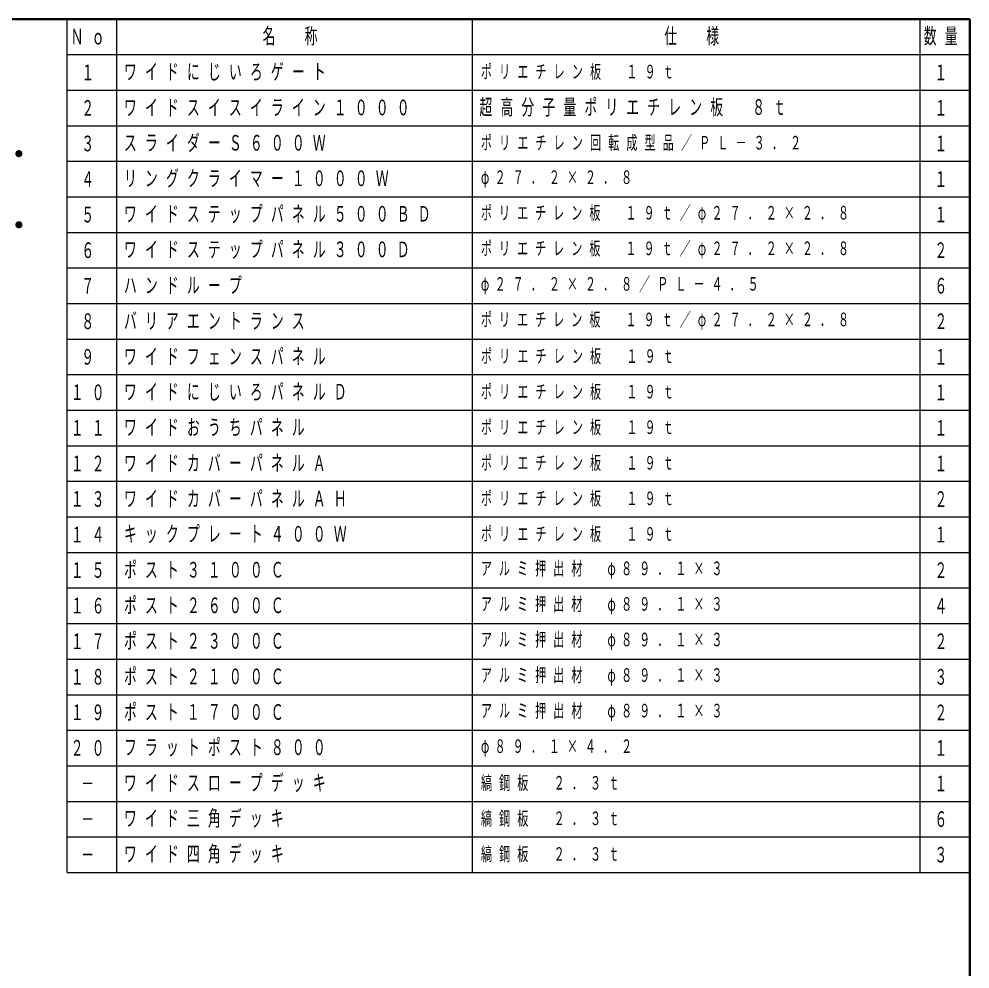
# Model space of a CAD drawing. Units: millimetres on the paper, scale 1:50. Extents: x -385 to 0, y -594 to 267.
# Drawn here: x -133.8 to 0, y 133.4 to 267 of the extents above; entities that cross this region are included whole.
import ezdxf
from ezdxf.enums import TextEntityAlignment as Align

# ---------------------------------------------------------------- set-up
doc = ezdxf.new("R2010")
doc.units = ezdxf.units.MM
for name, color, linetype, lineweight in [('1_50', 2, 'Continuous', 25), ('CLASS1', 7, 'Continuous', 13), ('NAKAMURA図枠', 7, 'Continuous', 13)]:
    doc.layers.add(name, color=color, linetype=linetype, lineweight=lineweight)
doc.styles.add('ＭＳ ゴシック', font='')
doc.styles.get('ＭＳ ゴシック').set_extended_font_data('MS Gothic')

# ---------------------------------------------------------------- blocks, each defined once
blk = doc.blocks.new('filled_dot')
at = {"color": 0, "linetype": 'Continuous', "lineweight": -2, "const_width": 1.25}
blk.add_lwpolyline([(-0.625, 0, 1), (0.625, 0, 1)], format="xyb", close=True, dxfattribs=at)

msp = doc.modelspace()

# ---------------------------------------------------------------- linework, layer by layer
at = {"layer": 'CLASS1', "lineweight": 25}
for p, q in [((-127, 267), (0, 267)), ((-127, 147), (-127, 267)), ((-120, 147), (-120, 267)), ((-70, 147), (-70, 267)), ((-7, 147), (-7, 267)), ((0, 147), (0, 267)), ((-127, 262), (0, 262)), ((-127, 257), (0, 257)), ((-127, 252), (0, 252)), ((-127, 247), (0, 247)), ((-127, 242), (0, 242)), ((-127, 237), (0, 237)), ((-127, 232), (0, 232)), ((-127, 227), (0, 227)), ((-127, 222), (0, 222)), ((-127, 217), (0, 217)), ((-127, 212), (0, 212)), ((-127, 207), (0, 207)), ((-127, 202), (0, 202)), ((-127, 197), (0, 197)), ((-127, 192), (0, 192)), ((-127, 187), (0, 187)), ((-127, 182), (0, 182)), ((-127, 177), (0, 177)), ((-127, 172), (0, 172)), ((-127, 167), (0, 167)), ((-127, 162), (0, 162)), ((-127, 157), (0, 157)), ((-127, 152), (0, 152)), ((-127, 147), (0, 147))]:
    msp.add_line(p, q, dxfattribs=at)
at = {"layer": 'NAKAMURA図枠', "lineweight": 50}
for p, q in [((0, 267), (-385, 267)), ((0, 0), (0, 267))]:
    msp.add_line(p, q, dxfattribs=at)

# ---------------------------------------------------------------- block references
at = {"layer": '1_50', "color": 7, "lineweight": 13, "xscale": 0.4, "yscale": 0.4, "rotation": 180}
for p in [(-133.784, 248.071), (-133.784, 238.071)]:
    msp.add_blockref('filled_dot', p, dxfattribs=at)

# ---------------------------------------------------------------- texts
at = {"layer": 'CLASS1', "style": 'ＭＳ ゴシック', "width": 0.6}
for s, p in [('１', (-125, 259.5)), ('１', (-5, 259.5)), ('２', (-125, 254.5)), ('１', (-5, 254.5)), ('３', (-125, 249.5)), ('１', (-5, 249.5)), ('４', (-125, 244.5)), ('１', (-5, 244.5)), ('５', (-125, 239.5)), ('１', (-5, 239.5)), ('６', (-125, 234.5)), ('２', (-5, 234.5)), ('７', (-125, 229.5)), ('６', (-5, 229.5)), ('８', (-125, 224.5)), ('２', (-5, 224.5)), ('９', (-125, 219.5)), ('１', (-5, 219.5)), ('１', (-5, 214.5)), ('１', (-5, 209.5)), ('１', (-5, 204.5)), ('２', (-5, 199.5)), ('１', (-5, 194.5)), ('２', (-5, 189.5)), ('４', (-5, 184.5)), ('２', (-5, 179.5)), ('３', (-5, 174.5)), ('２', (-5, 169.5)), ('１', (-5, 164.5)), ('１', (-5, 159.5)), ('－', (-125, 159.5)), ('６', (-5, 154.5)), ('－', (-125, 154.5)), ('３', (-5, 149.5)), ('－', (-125, 149.5))]:
    msp.add_text(s, height=2.199, dxfattribs=at).set_placement(p, align=Align.MIDDLE_LEFT)
at = {"layer": 'CLASS1', "attachment_point": 4, "style": 'ＭＳ ゴシック'}
for s, insert, char_height in [('\\T1.64;\\W0.6;Ｎｏ', (-126.5, 264.5), 2.199), ('\\T1.64;\\W0.6;名\u3000称', (-99.5, 264.5), 2.199), ('\\T1.64;\\W0.6;仕\u3000様', (-43, 264.5), 2.199), ('\\T1.64;\\W0.6;数量', (-6.5, 264.5), 2.199), ('\\T1.64;\\W0.6;ワイドにじいろゲート', (-119, 259.5), 2.199), ('\\T1.64;\\W0.6;ポリエチレン板\u3000１９ｔ', (-68.8, 259.5), 1.906), ('\\T1.64;\\W0.6;ワイドスイスイライン１０００', (-119, 254.5), 2.199), ('\\T1.64;\\W0.6;超高分子量ポリエチレン板\u3000８ｔ', (-69, 254.5), 2.199), ('\\T1.64;\\W0.6;スライダーＳ６００Ｗ', (-119, 249.5), 2.199), ('\\T1.64;\\W0.6;ポリエチレン回転成型品／ＰＬ－３．２', (-68.8, 249.5), 1.906), ('\\T1.64;\\W0.6;リングクライマー１０００Ｗ', (-119, 244.5), 2.199), ('\\T1.63;\\W0.6;φ２７．２×２．８', (-68.8, 244.5), 1.906), ('\\T1.64;\\W0.6;ワイドステップパネル５００ＢＤ', (-119, 239.5), 2.199), ('\\T1.63;\\W0.6;ポリエチレン板\u3000１９ｔ／φ２７．２×２．８', (-68.8, 239.5), 1.906), ('\\T1.64;\\W0.6;ワイドステップパネル３００Ｄ', (-119, 234.5), 2.199), ('\\T1.63;\\W0.6;ポリエチレン板\u3000１９ｔ／φ２７．２×２．８', (-68.8, 234.5), 1.906), ('\\T1.64;\\W0.6;ハンドループ', (-119, 229.5), 2.199), ('\\T1.63;\\W0.6;φ２７．２×２．８／ＰＬ－４．５', (-68.8, 229.5), 1.906), ('\\T1.64;\\W0.6;バリアエントランス', (-119, 224.5), 2.199), ('\\T1.63;\\W0.6;ポリエチレン板\u3000１９ｔ／φ２７．２×２．８', (-68.8, 224.5), 1.906), ('\\T1.64;\\W0.6;ワイドフェンスパネル', (-119, 219.5), 2.199), ('\\T1.64;\\W0.6;ポリエチレン板\u3000１９ｔ', (-68.8, 219.5), 1.906), ('\\T1.64;\\W0.6;１０', (-126.5, 214.5), 2.199), ('\\T1.64;\\W0.6;ワイドにじいろパネルＤ', (-119, 214.5), 2.199), ('\\T1.64;\\W0.6;ポリエチレン板\u3000１９ｔ', (-68.8, 214.5), 1.906), ('\\T1.64;\\W0.6;１１', (-126.5, 209.5), 2.199), ('\\T1.64;\\W0.6;ワイドおうちパネル', (-119, 209.5), 2.199), ('\\T1.64;\\W0.6;ポリエチレン板\u3000１９ｔ', (-68.8, 209.5), 1.906), ('\\T1.64;\\W0.6;１２', (-126.5, 204.5), 2.199), ('\\T1.64;\\W0.6;ワイドカバーパネルＡ', (-119, 204.5), 2.199), ('\\T1.64;\\W0.6;ポリエチレン板\u3000１９ｔ', (-68.8, 204.5), 1.906), ('\\T1.64;\\W0.6;１３', (-126.5, 199.5), 2.199), ('\\T1.64;\\W0.6;ワイドカバーパネルＡＨ', (-119, 199.5), 2.199), ('\\T1.64;\\W0.6;ポリエチレン板\u3000１９ｔ', (-68.8, 199.5), 1.906), ('\\T1.64;\\W0.6;１４', (-126.5, 194.5), 2.199), ('\\T1.64;\\W0.6;キックプレート４００Ｗ', (-119, 194.5), 2.199), ('\\T1.64;\\W0.6;ポリエチレン板\u3000１９ｔ', (-68.8, 194.5), 1.906), ('\\T1.64;\\W0.6;１５', (-126.5, 189.5), 2.199), ('\\T1.64;\\W0.6;ポスト３１００Ｃ', (-119, 189.5), 2.199), ('\\T1.63;\\W0.6;アルミ押出材\u3000φ８９．１×３', (-68.8, 189.5), 1.906), ('\\T1.64;\\W0.6;ポスト２６００Ｃ', (-119, 184.5), 2.199), ('\\T1.63;\\W0.6;アルミ押出材\u3000φ８９．１×３', (-68.8, 184.5), 1.906), ('\\T1.64;\\W0.6;１６', (-126.5, 184.5), 2.199), ('\\T1.64;\\W0.6;１７', (-126.5, 179.5), 2.199), ('\\T1.64;\\W0.6;ポスト２３００Ｃ', (-119, 179.5), 2.199), ('\\T1.63;\\W0.6;アルミ押出材\u3000φ８９．１×３', (-68.8, 179.5), 1.906), ('\\T1.64;\\W0.6;１８', (-126.5, 174.5), 2.199), ('\\T1.64;\\W0.6;ポスト２１００Ｃ', (-119, 174.5), 2.199), ('\\T1.63;\\W0.6;アルミ押出材\u3000φ８９．１×３', (-68.8, 174.5), 1.906), ('\\T1.64;\\W0.6;１９', (-126.5, 169.5), 2.199), ('\\T1.64;\\W0.6;ポスト１７００Ｃ', (-119, 169.5), 2.199), ('\\T1.63;\\W0.6;アルミ押出材\u3000φ８９．１×３', (-68.8, 169.5), 1.906), ('\\T1.64;\\W0.6;フラットポスト８００', (-119, 164.5), 2.199), ('\\T1.64;\\W0.6;２０', (-126.5, 164.5), 2.199), ('\\T1.63;\\W0.6;φ８９．１×４．２', (-68.8, 164.5), 1.906), ('\\T1.64;\\W0.6;ワイドスロープデッキ', (-119, 159.5), 2.199), ('\\T1.64;\\W0.6;縞鋼板\u3000２．３ｔ', (-68.8, 159.5), 1.906), ('\\T1.64;\\W0.6;ワイド三角デッキ', (-119, 154.5), 2.199), ('\\T1.64;\\W0.6;縞鋼板\u3000２．３ｔ', (-68.8, 154.5), 1.906), ('\\T1.64;\\W0.6;ワイド四角デッキ', (-119, 149.5), 2.199), ('\\T1.64;\\W0.6;縞鋼板\u3000２．３ｔ', (-68.8, 149.5), 1.906)]:
    msp.add_mtext(s, dxfattribs=dict(at, insert=insert, char_height=char_height))

doc.saveas('drawing.dxf')
